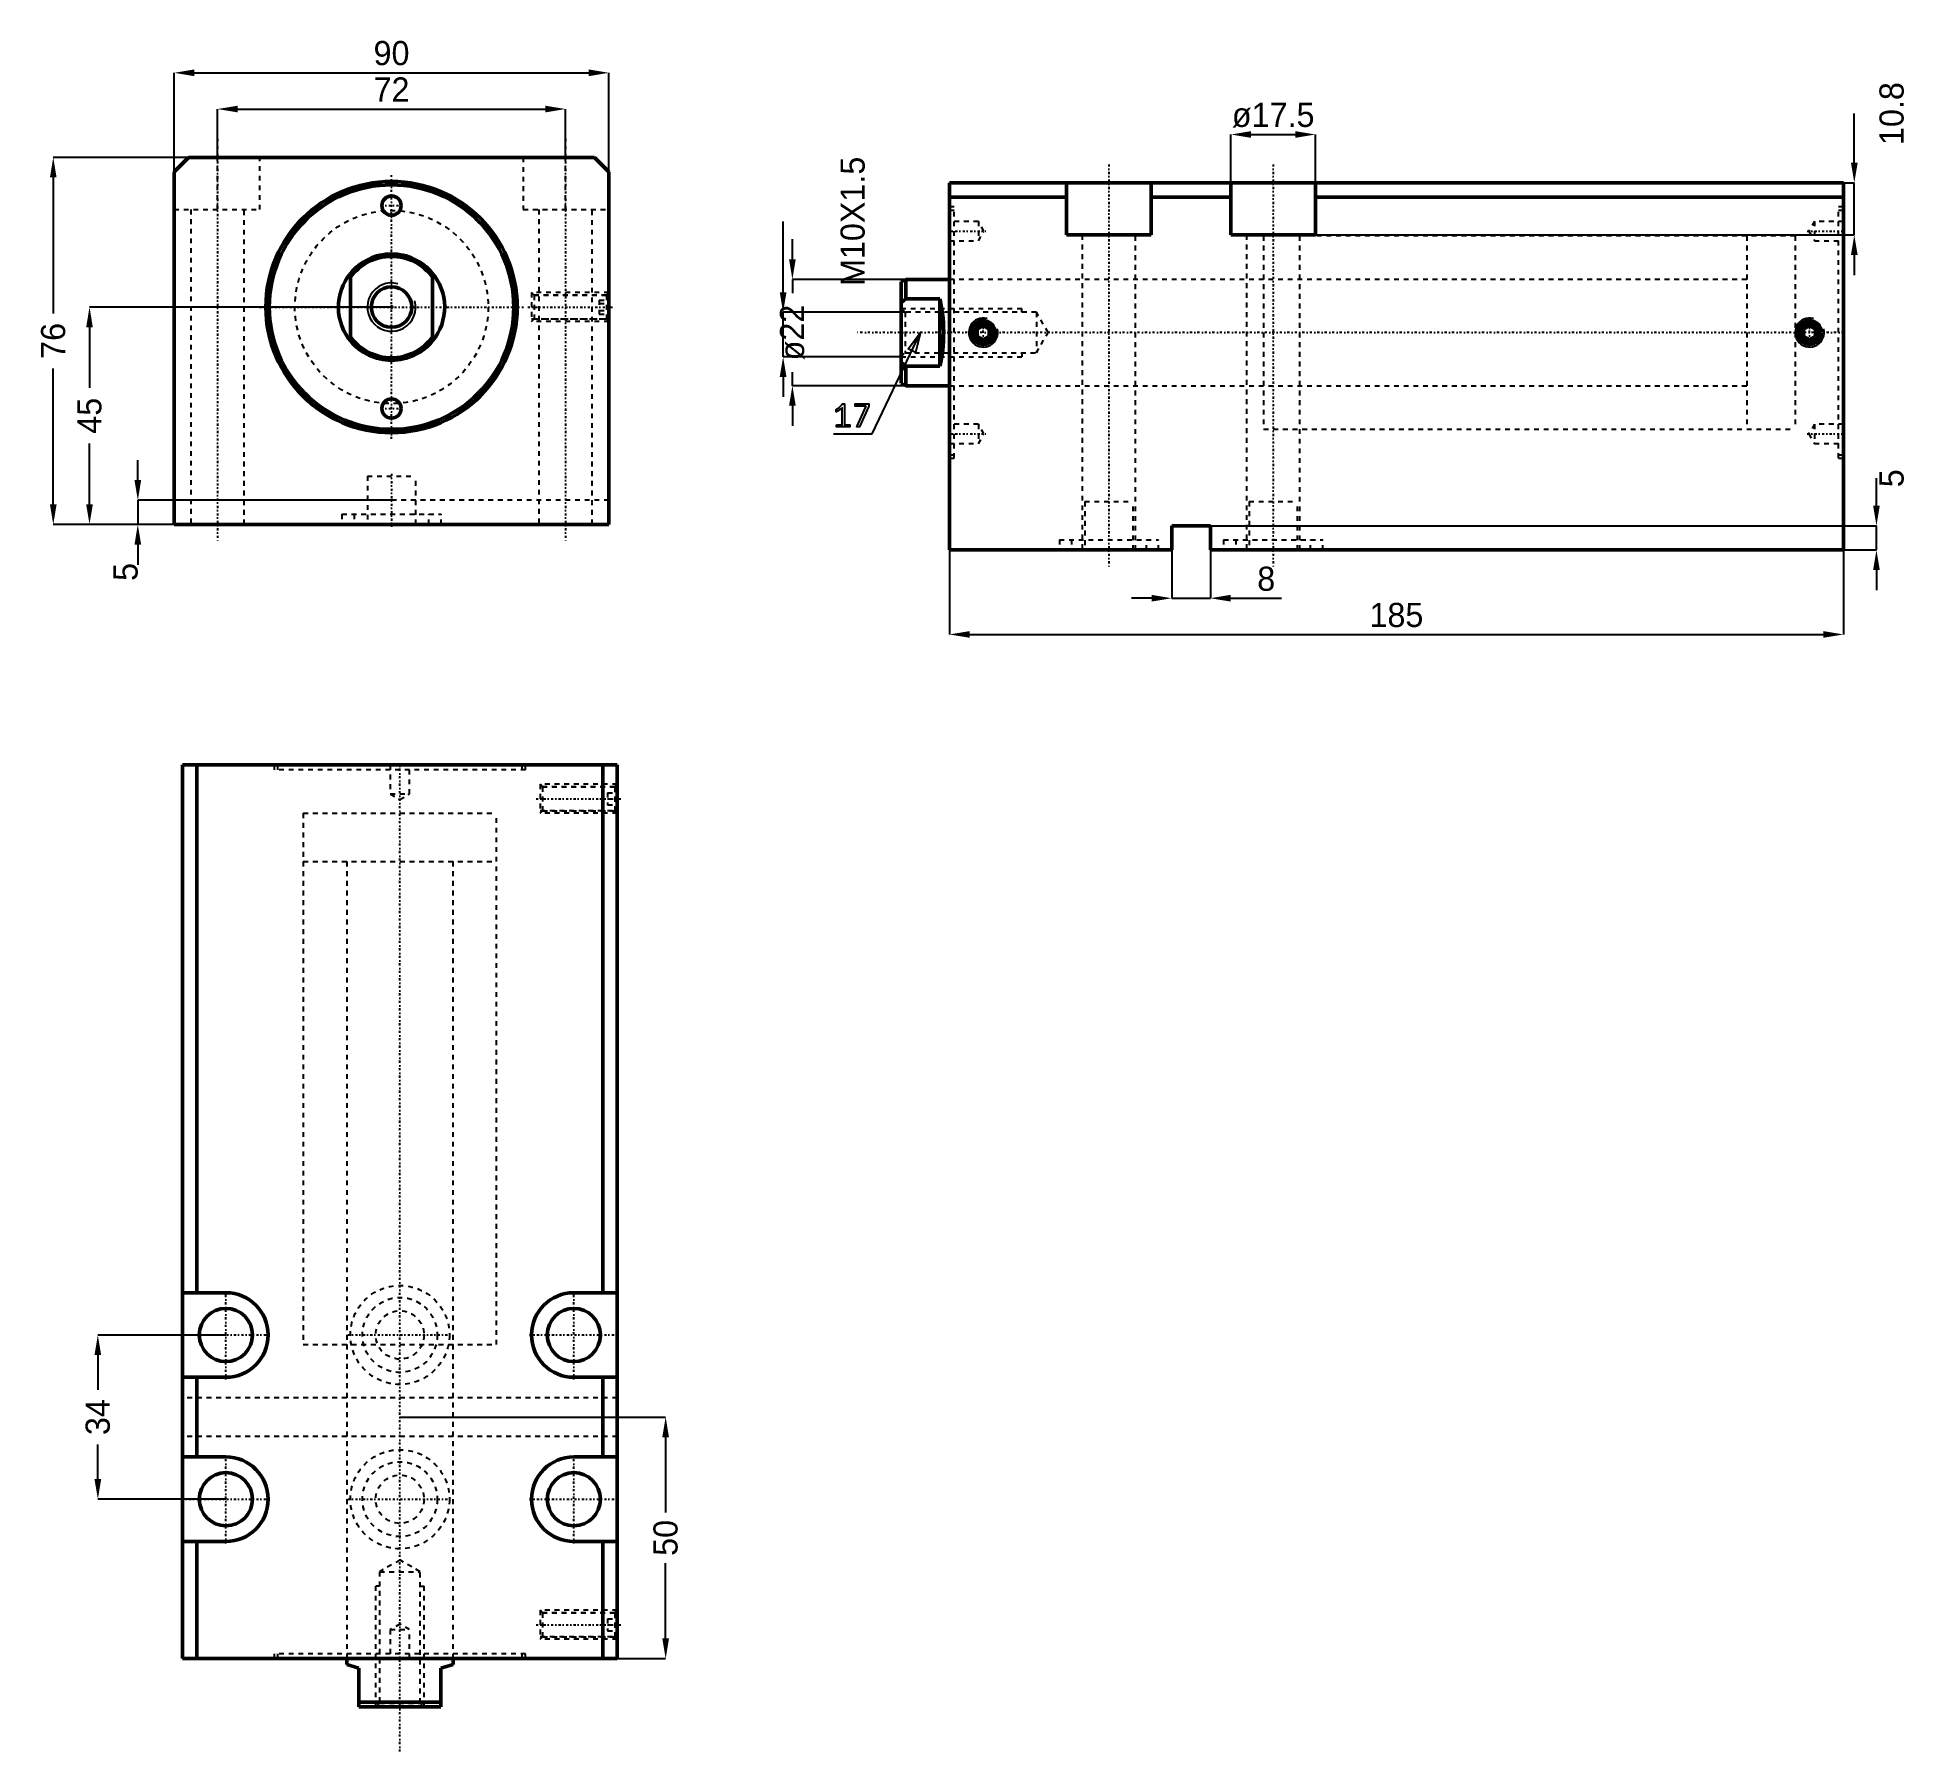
# Model space of a CAD drawing. Header units: millimetres. Extents: x -73 to 314, y -299 to 56.
import ezdxf

# ---------------------------------------------------------------- set-up
doc = ezdxf.new("R2010")
doc.units = ezdxf.units.MM
doc.linetypes.add('Center', pattern=[1.5, 0.45, -0.5, 0.05, -0.5])
doc.linetypes.add('Dashed', pattern=[2, 1, -1])
for name, color, linetype, lineweight in [('2d ConnectionPoints', 7, 'Continuous', 50), ('AM_0', 7, 'Continuous', 50), ('AM_5', 3, 'Continuous', 25), ('AM_7', 7, 'Center', 25), ('AM_9', 6, 'Dashed', 25)]:
    doc.layers.add(name, color=color, linetype=linetype, lineweight=lineweight)
doc.dimstyles.new('ISO-25', dxfattribs={"dimtxt": 2.5, "dimasz": 2.5, "dimexe": 1.25, "dimexo": 0.625, "dimtad": 1, "dimtxsty": 'Standard', "dimcen": 2.5, "dimadec": 0, "dimazin": 0, "dimtfac": 1, "dimtmove": 0, "dimatfit": 3, "dimfxl": 0, "dimarcsym": 0})

# ---------------------------------------------------------------- blocks, each defined once
blk = doc.blocks.new('1_JECX_MF_INLA_40_100_0_rod__0_in_JECX_MF_160_INLA_40_100_0__0')
at = {"layer": 'AM_0'}
for p, q in [((-8.5, -6.98), (-8.5, 6.98)), ((8.5, 6.98), (8.5, -6.98))]:
    blk.add_line(p, q, dxfattribs=at)
for points in [[(-8.5, 6.98), (-9.08, 6.21), (-9.58, 5.4), (-10.02, 4.54), (-10.38, 3.65), (-10.65, 2.74), (-10.85, 1.8), (-10.97, 0.84), (-11, -0.12), (-10.95, -1.07), (-10.81, -2.02), (-10.59, -2.96), (-10.3, -3.87), (-9.92, -4.75), (-9.47, -5.6), (-8.94, -6.4), (-8.5, -6.98)], [(8.5, -6.98), (9.08, -6.21), (9.58, -5.4), (10.02, -4.54), (10.38, -3.65), (10.65, -2.74), (10.85, -1.8), (10.97, -0.84), (11, 0.12), (10.95, 1.07), (10.81, 2.02), (10.59, 2.96), (10.3, 3.87), (9.92, 4.75), (9.47, 5.6), (8.94, 6.4), (8.5, 6.98)]]:
    blk.add_lwpolyline(points, dxfattribs=at)
blk.add_circle((0, 0), 4.19, dxfattribs=at)
for radius, start, end in [(11, 39.4006, 140.5994), (10.5, 35.9506, 144.0494), (10.5, 215.9506, 324.0494), (11, 219.4006, 320.5994)]:
    blk.add_arc((0, 0), radius, start, end, dxfattribs=at)
at = {"layer": 'AM_5'}
blk.add_arc((0, 0), 5, 75, 15, dxfattribs=at)
blk = doc.blocks.new('2_JECX_MF_EXLA_40_100_0_body__0_in_JECX_MF_160_INLA_40_100_0__0')
at = {"layer": 'AM_0'}
for p, q in [((-42, 31), (-45, 28)), ((42, 31), (-42, 31)), ((45, 28), (42, 31)), ((-45, 28), (-45, -45)), ((45, -45), (45, 28)), ((-45, -45), (45, -45))]:
    blk.add_line(p, q, dxfattribs=at)
for centre, radius in [((0, 0), 26), ((0, 0), 25.3), ((0, 21), 2), ((0, -21), 2)]:
    blk.add_circle(centre, radius, dxfattribs=at)
at = {"layer": 'AM_5', "linetype": 'Dashed'}
for p, q in [((45, 3), (29, 3)), ((45, -3), (29, -3))]:
    blk.add_line(p, q, dxfattribs=at)
at = {"layer": 'AM_7'}
for p, q in [((-36, 34.8), (-36, -48.8)), ((36, 34.8), (36, -48.8)), ((0, -27.3), (0, 27.3)), ((-2.1, 21), (2.1, 21)), ((-27.3, 0), (27.3, 0)), ((28.2, 0), (45.8, 0)), ((-2.1, -21), (2.1, -21)), ((0, -34.5), (0, -45.5))]:
    blk.add_line(p, q, dxfattribs=at)
at = {"layer": 'AM_9'}
for p, q in [((-36, 20.2), (-36, 31)), ((-27.25, 20.2), (-27.25, 31)), ((27.25, 31), (27.25, 20.2)), ((36, 20.2), (36, 31)), ((-45, 20.2), (-27.25, 20.2)), ((-41.5, 20.2), (-41.5, -45)), ((-30.5, -45), (-30.5, 20.2)), ((27.25, 20.2), (45, 20.2)), ((30.5, 20.2), (30.5, -45)), ((41.5, -45), (41.5, 20.2)), ((29.54, 2.46), (29, 3)), ((29, 3), (29, -3)), ((44.5, 2.4), (29, 2.4)), ((44.46, 2.46), (29.54, 2.46)), ((29.54, 2.46), (29.54, -2.46)), ((43, 1.44), (45, 1.44)), ((43, 1.44), (43, -1.44)), ((43, 0.72), (45, 0.72)), ((45, 3), (44.46, 2.46)), ((44.46, 2.46), (44.46, -2.46)), ((45, 1.9), (44.5, 2.4)), ((44.5, 2.4), (44.5, -2.4)), ((29, -2.4), (44.5, -2.4)), ((29, -3), (29.54, -2.46)), ((29.54, -2.46), (44.46, -2.46)), ((43, -0.72), (45, -0.72)), ((43, -1.44), (45, -1.44)), ((44.46, -2.46), (45, -3)), ((44.5, -2.4), (45, -1.9)), ((-5, -35), (5, -35)), ((-5, -35), (-5, -45)), ((5, -45), (5, -35)), ((45, -40), (-45, -40)), ((-10.25, -42.9), (10.25, -42.9)), ((-10.25, -42.9), (-10.25, -45)), ((-7.75, -42.9), (-7.75, -45)), ((7.75, -45), (7.75, -42.9)), ((10.25, -45), (10.25, -42.9))]:
    blk.add_line(p, q, dxfattribs=at)
blk.add_circle((0, 0), 20, dxfattribs=at)
blk = doc.blocks.new('*D3')
at = {"layer": 'AM_5', "color": 0, "lineweight": -2}
for p, q in [((-45, 28), (-45, 48.5)), ((-40.83, 48.5), (40.83, 48.5)), ((45, 28), (45, 48.5))]:
    blk.add_line(p, q, dxfattribs=at)
at = {"layer": 'AM_5', "color": 0}
for points in [[(-40.83, 49.19), (-40.83, 47.81), (-45, 48.5)], [(40.83, 47.81), (40.83, 49.19), (45, 48.5)]]:
    blk.add_solid(points, dxfattribs=at)
at = {"layer": 'Defpoints', "color": 0}
for p in [(45, 48.5), (-45, 28), (45, 28)]:
    blk.add_point(p, dxfattribs=at)
at = {"layer": 'AM_5', "color": 0, "insert": (0, 52.55), "char_height": 5, "attachment_point": 5}
blk.add_mtext('90', dxfattribs=at)
blk = doc.blocks.new('*D4')
at = {"layer": 'AM_5', "color": 0, "lineweight": -2}
for p, q in [((-36, 31), (-36, 41)), ((-31.83, 41), (31.83, 41)), ((36, 31), (36, 41))]:
    blk.add_line(p, q, dxfattribs=at)
at = {"layer": 'AM_5', "color": 0}
for points in [[(-31.83, 41.69), (-31.83, 40.31), (-36, 41)], [(31.83, 40.31), (31.83, 41.69), (36, 41)]]:
    blk.add_solid(points, dxfattribs=at)
at = {"layer": 'Defpoints', "color": 0}
for p in [(36, 41), (-36, 31), (36, 31)]:
    blk.add_point(p, dxfattribs=at)
at = {"layer": 'AM_5', "color": 0, "insert": (0, 45.05), "char_height": 5, "attachment_point": 5}
blk.add_mtext('72', dxfattribs=at)
blk = doc.blocks.new('*D5')
at = {"layer": 'AM_5', "color": 0, "lineweight": -2}
for p, q in [((-42, 31), (-70, 31)), ((-70, 26.83), (-70, -1.31)), ((-70, -40.83), (-70, -12.69)), ((-45, -45), (-70, -45))]:
    blk.add_line(p, q, dxfattribs=at)
at = {"layer": 'AM_5', "color": 0}
for points in [[(-69.31, 26.83), (-70.69, 26.83), (-70, 31)], [(-70.69, -40.83), (-69.31, -40.83), (-70, -45)]]:
    blk.add_solid(points, dxfattribs=at)
at = {"layer": 'Defpoints', "color": 0}
for p in [(-42, 31), (-70, -45), (-45, -45)]:
    blk.add_point(p, dxfattribs=at)
at = {"layer": 'AM_5', "color": 0, "insert": (-70, -7), "char_height": 5, "attachment_point": 5, "rotation": 90}
blk.add_mtext('76', dxfattribs=at)
blk = doc.blocks.new('*D6')
at = {"layer": 'AM_5', "color": 0, "lineweight": -2}
for p, q in [((0, 0), (-62.5, 0)), ((-62.5, -4.17), (-62.5, -16.75)), ((-62.5, -40.83), (-62.5, -28.25)), ((-45, -45), (-62.5, -45))]:
    blk.add_line(p, q, dxfattribs=at)
at = {"layer": 'AM_5', "color": 0}
for points in [[(-61.81, -4.17), (-63.19, -4.17), (-62.5, 0)], [(-63.19, -40.83), (-61.81, -40.83), (-62.5, -45)]]:
    blk.add_solid(points, dxfattribs=at)
at = {"layer": 'Defpoints', "color": 0}
for p in [(0, 0), (-62.5, -45), (-45, -45)]:
    blk.add_point(p, dxfattribs=at)
at = {"layer": 'AM_5', "color": 0, "insert": (-62.5, -22.5), "char_height": 5, "attachment_point": 5, "rotation": 90}
blk.add_mtext('45', dxfattribs=at)
blk = doc.blocks.new('*D7')
at = {"layer": 'AM_5', "color": 0, "lineweight": -2}
for p, q in [((-52.5, -35.83), (-52.5, -31.67)), ((0, -40), (-52.5, -40)), ((-52.5, -40), (-52.5, -45)), ((-45, -45), (-52.5, -45)), ((-52.5, -49.17), (-52.5, -53.33))]:
    blk.add_line(p, q, dxfattribs=at)
at = {"layer": 'AM_5', "color": 0}
for points in [[(-53.19, -35.83), (-51.81, -35.83), (-52.5, -40)], [(-51.81, -49.17), (-53.19, -49.17), (-52.5, -45)]]:
    blk.add_solid(points, dxfattribs=at)
at = {"layer": 'Defpoints', "color": 0}
for p in [(0, -40), (-52.5, -45), (-45, -45)]:
    blk.add_point(p, dxfattribs=at)
at = {"layer": 'AM_5', "color": 0, "insert": (-55, -54.83), "char_height": 5, "attachment_point": 5, "rotation": 90}
blk.add_mtext('5', dxfattribs=at)
blk = doc.blocks.new('1_JECX_MF_INLA_40_100_0_rod__0_in_JECX_MF_160_INLA_40_100_0__4')
at = {"layer": 'AM_0'}
for p, q in [((-11, 0), (-11, -1.19)), ((11, -1.19), (11, 0)), ((-8.5, -2), (-11, -1.19)), ((-8.5, -10), (-8.5, -2)), ((11, -1.19), (8.5, -2)), ((8.5, -2), (8.5, -10)), ((-8.5, -9), (8.5, -9)), ((-8.5, -10), (8.5, -10))]:
    blk.add_line(p, q, dxfattribs=at)
at = {"layer": 'AM_5', "linetype": 'Dashed'}
for p, q in [((-5, -10), (-5, 15)), ((-4.19, 15), (-5, 15)), ((4.19, 15), (5, 15)), ((5, -10), (5, 15))]:
    blk.add_line(p, q, dxfattribs=at)
at = {"layer": 'AM_9'}
for p, q in [((-20, 175), (20, 175)), ((-20, 175), (-20, 165)), ((20, 165), (20, 175)), ((-20, 165), (20, 165)), ((-11, 165), (-11, 0)), ((11, 0), (11, 165)), ((0, 20.42), (-4.19, 18)), ((4.19, 18), (0, 20.42)), ((-4.19, 18), (4.19, 18)), ((-4.19, 18), (-4.19, -9.19)), ((4.19, -9.19), (4.19, 18)), ((-4.19, -9.19), (-5, -10)), ((-4.19, -9.19), (4.19, -9.19)), ((5, -10), (4.19, -9.19))]:
    blk.add_line(p, q, dxfattribs=at)
blk = doc.blocks.new('2_JECX_MF_EXLA_40_100_0_body__0_in_JECX_MF_160_INLA_40_100_0__4')
at = {"layer": 'AM_0'}
for p, q in [((45, 185), (-45, 185)), ((-45, 185), (-45, 0)), ((-42, 185), (-42, 75.75)), ((42, 185), (42, 75.75)), ((45, 185), (45, 0)), ((-36, 75.75), (-45, 75.75)), ((45, 75.75), (36, 75.75)), ((-45, 58.25), (-36, 58.25)), ((-42, 58.25), (-42, 41.75)), ((36, 58.25), (45, 58.25)), ((42, 58.25), (42, 41.75)), ((-36, 41.75), (-45, 41.75)), ((45, 41.75), (36, 41.75)), ((-45, 24.25), (-36, 24.25)), ((-42, 24.25), (-42, 0)), ((36, 24.25), (45, 24.25)), ((42, 24.25), (42, 0)), ((45, 0), (-45, 0))]:
    blk.add_line(p, q, dxfattribs=at)
for centre in [(-36, 67), (36, 67), (-36, 33), (36, 33)]:
    blk.add_circle(centre, 5.5, dxfattribs=at)
for centre, start, end in [((-36, 67), 270, 90), ((36, 67), 90, 270), ((-36, 33), 270, 90), ((36, 33), 90, 270)]:
    blk.add_arc(centre, 8.75, start, end, dxfattribs=at)
at = {"layer": 'AM_5', "linetype": 'Dashed'}
for p, q in [((45, 181), (29, 181)), ((45, 175), (29, 175)), ((45, 10), (29, 10)), ((45, 4), (29, 4))]:
    blk.add_line(p, q, dxfattribs=at)
at = {"layer": 'AM_7'}
for p, q in [((0, -19.25), (0, 185.3577)), ((28.2, 178), (45.8, 178)), ((-36, 57.8125), (-36, 76.1875)), ((36, 57.8125), (36, 76.1875)), ((-45.1875, 67), (-26.8125, 67)), ((-10.7625, 67), (10.7625, 67)), ((26.8125, 67), (45.1875, 67)), ((-36, 23.8125), (-36, 42.1875)), ((36, 23.8125), (36, 42.1875)), ((-45.1875, 33), (-26.8125, 33)), ((-10.7625, 33), (10.7625, 33)), ((26.8125, 33), (45.1875, 33)), ((28.2, 7), (45.8, 7))]:
    blk.add_line(p, q, dxfattribs=at)
at = {"layer": 'AM_9'}
for p, q in [((-26, 185), (-26, 184)), ((26, 184), (-26, 184)), ((-25.3, 185), (-25.3, 184)), ((-2, 185), (-2, 179)), ((2, 179), (2, 185)), ((25.3, 184), (25.3, 185)), ((26, 184), (26, 185)), ((-2, 179), (0, 177.8453)), ((-2, 179), (2, 179)), ((0, 177.8453), (2, 179)), ((29, 181), (29, 175)), ((29.5415, 180.4585), (29, 181)), ((44.5, 180.4), (29, 180.4)), ((44.4585, 180.4585), (29.5415, 180.4585)), ((29.5415, 180.4585), (29.5415, 175.5415)), ((43, 179.25), (45, 179.25)), ((43, 179.25), (43, 176.75)), ((45, 181), (44.4585, 180.4585)), ((44.4585, 180.4585), (44.4585, 175.5415)), ((44.5, 180.4), (44.5, 175.6)), ((45, 179.9), (44.5, 180.4)), ((-20, 175), (20, 175)), ((-20, 175), (-20, 65)), ((20, 65), (20, 175)), ((29, 175.6), (44.5, 175.6)), ((29, 175), (29.5415, 175.5415)), ((29.5415, 175.5415), (44.4585, 175.5415)), ((43, 178), (45, 178)), ((43, 176.75), (45, 176.75)), ((44.4585, 175.5415), (45, 175)), ((44.5, 175.6), (45, 176.1)), ((-20, 65), (20, 65)), ((-11, 65), (-11, 0)), ((11, 0), (11, 65)), ((45, 54), (-45, 54)), ((45, 46), (-45, 46)), ((29, 10), (29, 4)), ((29.5415, 9.4585), (29, 10)), ((44.5, 9.4), (29, 9.4)), ((44.4585, 9.4585), (29.5415, 9.4585)), ((29.5415, 9.4585), (29.5415, 4.5415)), ((43, 8.25), (45, 8.25)), ((43, 8.25), (43, 5.75)), ((45, 10), (44.4585, 9.4585)), ((44.4585, 9.4585), (44.4585, 4.5415)), ((45, 8.9), (44.5, 9.4)), ((44.5, 9.4), (44.5, 4.6)), ((0, 7.1547), (-2, 6)), ((-2, 6), (2, 6)), ((-2, 6), (-2, 0)), ((2, 6), (0, 7.1547)), ((2, 0), (2, 6)), ((29, 4.6), (44.5, 4.6)), ((29, 4), (29.5415, 4.5415)), ((29.5415, 4.5415), (44.4585, 4.5415)), ((43, 7), (45, 7)), ((43, 5.75), (45, 5.75)), ((44.4585, 4.5415), (45, 4)), ((44.5, 4.6), (45, 5.1)), ((26, 1), (-26, 1)), ((-26, 1), (-26, 0)), ((-25.3, 1), (-25.3, 0)), ((25.3, 0), (25.3, 1)), ((26, 0), (26, 1))]:
    blk.add_line(p, q, dxfattribs=at)
for centre, radius in [((0, 67), 10.25), ((0, 67), 7.75), ((0, 67), 5), ((0, 33), 10.25), ((0, 33), 7.75), ((0, 33), 5)]:
    blk.add_circle(centre, radius, dxfattribs=at)
blk = doc.blocks.new('*D13')
at = {"layer": 'AM_5', "color": 0, "lineweight": -2}
for p, q in [((1.73, -229.8), (56.73, -229.8)), ((56.73, -233.96), (56.73, -249.55)), ((56.73, -275.63), (56.73, -260.05)), ((46.73, -279.8), (56.73, -279.8))]:
    blk.add_line(p, q, dxfattribs=at)
at = {"layer": 'AM_5', "color": 0}
for points in [[(56.03, -233.96), (57.42, -233.96), (56.73, -229.8)], [(56.03, -275.63), (57.42, -275.63), (56.73, -279.8)]]:
    blk.add_solid(points, dxfattribs=at)
at = {"layer": 'Defpoints', "color": 0}
for p in [(1.73, -229.8), (56.73, -229.8), (46.73, -279.8)]:
    blk.add_point(p, dxfattribs=at)
at = {"layer": 'AM_5', "color": 0, "insert": (56.73, -254.8), "char_height": 5, "attachment_point": 5, "rotation": 90}
blk.add_mtext('50', dxfattribs=at)
blk = doc.blocks.new('*D14')
at = {"layer": 'AM_5', "color": 0, "lineweight": -2}
for p, q in [((-34.27, -212.8), (-60.77, -212.8)), ((-60.77, -216.96), (-60.77, -224.13)), ((-60.77, -242.63), (-60.77, -235.46)), ((-34.27, -246.8), (-60.77, -246.8))]:
    blk.add_line(p, q, dxfattribs=at)
at = {"layer": 'AM_5', "color": 0}
for points in [[(-61.47, -216.96), (-60.08, -216.96), (-60.77, -212.8)], [(-61.47, -242.63), (-60.08, -242.63), (-60.77, -246.8)]]:
    blk.add_solid(points, dxfattribs=at)
at = {"layer": 'Defpoints', "color": 0}
for p in [(-60.77, -212.8), (-34.27, -212.8), (-34.27, -246.8)]:
    blk.add_point(p, dxfattribs=at)
at = {"layer": 'AM_5', "color": 0, "insert": (-60.77, -229.8), "char_height": 5, "attachment_point": 5, "rotation": 90}
blk.add_mtext('34', dxfattribs=at)
blk = doc.blocks.new('1_JECX_MF_INLA_40_100_0_rod__0_in_JECX_MF_160_INLA_40_100_0__2')
at = {"layer": 'AM_0'}
for p, q in [((-9, 11), (-10, 10.5)), ((-10, 10.5), (-10, -10.5)), ((0, 11), (-9, 11)), ((-9, 11), (-9, 6.98)), ((-9, 6.98), (-10, 6.16)), ((-2, 6.98), (-9, 6.98)), ((-2, 6.98), (-2, -6.98)), ((-10, -6.16), (-9, -6.98)), ((-9, -6.98), (-2, -6.98)), ((-9, -6.98), (-9, -11)), ((-10, -10.5), (-9, -11)), ((-9, -11), (0, -11))]:
    blk.add_line(p, q, dxfattribs=at)
blk.add_lwpolyline([(-2, -6.98), (-1.81, -6.21), (-1.65, -5.4), (-1.51, -4.54), (-1.39, -3.65), (-1.3, -2.74), (-1.24, -1.8), (-1.2, -0.84), (-1.19, 0.12), (-1.2, 1.07), (-1.25, 2.02), (-1.32, 2.96), (-1.42, 3.87), (-1.54, 4.75), (-1.69, 5.6), (-1.86, 6.4), (-2, 6.98)], dxfattribs=at)
at = {"layer": 'AM_5', "linetype": 'Dashed'}
for p, q in [((-10, 5), (15, 5)), ((15, 4.19), (15, 5)), ((-10, -5), (15, -5)), ((15, -4.19), (15, -5))]:
    blk.add_line(p, q, dxfattribs=at)
at = {"layer": 'AM_9'}
for p, q in [((175, 20), (165, 20)), ((165, 20), (165, -20)), ((175, 20), (175, -20)), ((165, 11), (0, 11)), ((-9.19, 4.19), (-10, 5)), ((18, 4.19), (-9.19, 4.19)), ((-9.19, 4.19), (-9.19, -4.19)), ((20.42, 0), (18, 4.19)), ((18, 4.19), (18, -4.19)), ((18, -4.19), (20.42, 0)), ((-10, -5), (-9.19, -4.19)), ((-9.19, -4.19), (18, -4.19)), ((0, -11), (165, -11)), ((165, -20), (175, -20))]:
    blk.add_line(p, q, dxfattribs=at)
blk = doc.blocks.new('2_JECX_MF_EXLA_40_100_0_body__0_in_JECX_MF_160_INLA_40_100_0__2')
at = {"layer": 'AM_0'}
for p, q in [((0, -45), (0, 31)), ((185, 31), (0, 31)), ((24.25, 20.2), (24.25, 31)), ((41.75, 20.2), (41.75, 31)), ((58.25, 20.2), (58.25, 31)), ((75.75, 20.2), (75.75, 31)), ((185, -45), (185, 31)), ((24.25, 28), (0, 28)), ((58.25, 28), (41.75, 28)), ((185, 28), (75.75, 28)), ((24.25, 20.2), (41.75, 20.2)), ((58.25, 20.2), (75.75, 20.2)), ((7, 1.44), (5.75, 0.72)), ((5.75, 0.72), (5.75, -0.72)), ((8.25, 0.72), (7, 1.44)), ((8.25, -0.72), (8.25, 0.72)), ((178, 1.44), (176.75, 0.72)), ((176.75, 0.72), (176.75, -0.72)), ((179.25, 0.72), (178, 1.44)), ((179.25, -0.72), (179.25, 0.72)), ((5.75, -0.72), (7, -1.44)), ((7, -1.44), (8.25, -0.72)), ((176.75, -0.72), (178, -1.44)), ((178, -1.44), (179.25, -0.72)), ((54, -40), (46, -40)), ((46, -40), (46, -45)), ((54, -45), (54, -40)), ((46, -45), (0, -45)), ((185, -45), (54, -45))]:
    blk.add_line(p, q, dxfattribs=at)
for centre, radius in [((7, 0), 2.46), ((7, 0), 2.4), ((7, 0), 1.9), ((178, 0), 2.46), ((178, 0), 2.4), ((178, 0), 1.9)]:
    blk.add_circle(centre, radius, dxfattribs=at)
at = {"layer": 'AM_5'}
for centre in [(7, 0), (178, 0)]:
    blk.add_arc(centre, 3, 75, 15, dxfattribs=at)
at = {"layer": 'AM_7'}
for p, q in [((33, 34.8), (33, -48.8)), ((67, 34.8), (67, -48.8)), ((-0.36, 21), (7.51, 21)), ((177.49, 21), (185.36, 21)), ((185.05, 0), (-19.25, 0)), ((7, -3.15), (7, 3.15)), ((178, -3.15), (178, 3.15)), ((-0.36, -21), (7.51, -21)), ((177.49, -21), (185.36, -21))]:
    blk.add_line(p, q, dxfattribs=at)
at = {"layer": 'AM_9'}
for p, q in [((1, 26), (0, 26)), ((1, 25.3), (0, 25.3)), ((1, -26), (1, 26)), ((184, -26), (184, 26)), ((185, 26), (184, 26)), ((185, 25.3), (184, 25.3)), ((6, 23), (0, 23)), ((7.15, 21), (6, 23)), ((6, 23), (6, 19)), ((6, 19), (7.15, 21)), ((27.5, 20.2), (27.5, -45)), ((38.5, -45), (38.5, 20.2)), ((61.5, 20.2), (61.5, -45)), ((175, 20), (65, 20)), ((65, 20), (65, -20)), ((72.5, -45), (72.5, 20.2)), ((175, 20), (175, -20)), ((179, 23), (177.85, 21)), ((177.85, 21), (179, 19)), ((185, 23), (179, 23)), ((179, 23), (179, 19)), ((0, 19), (6, 19)), ((179, 19), (185, 19)), ((65, 11), (0, 11)), ((0, -11), (65, -11)), ((6, -19), (0, -19)), ((7.15, -21), (6, -19)), ((6, -19), (6, -23)), ((179, -19), (177.85, -21)), ((185, -19), (179, -19)), ((179, -19), (179, -23)), ((0, -23), (6, -23)), ((6, -23), (7.15, -21)), ((65, -20), (175, -20)), ((177.85, -21), (179, -23)), ((179, -23), (185, -23)), ((0, -25.3), (1, -25.3)), ((0, -26), (1, -26)), ((184, -25.3), (185, -25.3)), ((184, -26), (185, -26)), ((28, -35), (38, -35)), ((28, -35), (28, -45)), ((38, -45), (38, -35)), ((62, -35), (72, -35)), ((62, -35), (62, -45)), ((72, -45), (72, -35)), ((22.75, -42.9), (43.25, -42.9)), ((22.75, -42.9), (22.75, -45)), ((25.25, -42.9), (25.25, -45)), ((40.75, -45), (40.75, -42.9)), ((43.25, -45), (43.25, -42.9)), ((56.75, -42.9), (77.25, -42.9)), ((56.75, -42.9), (56.75, -45)), ((59.25, -42.9), (59.25, -45)), ((74.75, -45), (74.75, -42.9)), ((77.25, -45), (77.25, -42.9))]:
    blk.add_line(p, q, dxfattribs=at)
blk = doc.blocks.new('*D25')
at = {"layer": 'AM_5', "color": 0, "lineweight": -2}
for p, q in [((173.7, 25.73), (173.7, 35.73)), ((177.87, 35.73), (187.04, 35.73)), ((191.2, 25.73), (191.2, 35.73))]:
    blk.add_line(p, q, dxfattribs=at)
at = {"layer": 'AM_5', "color": 0}
for points in [[(177.87, 36.42), (177.87, 35.04), (173.7, 35.73)], [(187.04, 36.42), (187.04, 35.04), (191.2, 35.73)]]:
    blk.add_solid(points, dxfattribs=at)
at = {"layer": 'Defpoints', "color": 0}
for p in [(191.2, 35.73), (173.7, 25.73), (191.2, 25.73)]:
    blk.add_point(p, dxfattribs=at)
at = {"layer": 'AM_5', "color": 0, "insert": (182.45, 39.73), "char_height": 5, "attachment_point": 5}
blk.add_mtext('ø17.5', dxfattribs=at)
blk = doc.blocks.new('*D26')
at = {"layer": 'AM_5', "color": 0, "lineweight": -2}
for p, q in [((302.7, 29.9), (302.7, 40.06)), ((191.2, 25.73), (302.7, 25.73)), ((302.7, 14.93), (302.7, 25.73)), ((191.2, 14.93), (302.7, 14.93)), ((302.7, 10.76), (302.7, 6.6))]:
    blk.add_line(p, q, dxfattribs=at)
at = {"layer": 'AM_5', "color": 0}
for points in [[(302.01, 29.9), (303.4, 29.9), (302.7, 25.73)], [(302.01, 10.76), (303.4, 10.76), (302.7, 14.93)]]:
    blk.add_solid(points, dxfattribs=at)
at = {"layer": 'Defpoints', "color": 0}
for p in [(191.2, 25.73), (302.7, 25.73), (191.2, 14.93)]:
    blk.add_point(p, dxfattribs=at)
at = {"layer": 'AM_5', "color": 0, "insert": (310.45, 40.06), "char_height": 5, "attachment_point": 5, "rotation": 90}
blk.add_mtext('10.8', dxfattribs=at)
blk = doc.blocks.new('*D27')
at = {"layer": 'AM_5', "color": 0, "lineweight": -2}
for p, q in [((115.45, -50.27), (115.45, -67.77)), ((300.45, -50.27), (300.45, -67.77)), ((119.62, -67.77), (296.29, -67.77))]:
    blk.add_line(p, q, dxfattribs=at)
at = {"layer": 'AM_5', "color": 0}
for points in [[(119.62, -67.08), (119.62, -68.46), (115.45, -67.77)], [(296.29, -67.08), (296.29, -68.46), (300.45, -67.77)]]:
    blk.add_solid(points, dxfattribs=at)
at = {"layer": 'Defpoints', "color": 0}
for p in [(115.45, -50.27), (300.45, -50.27), (300.45, -67.77)]:
    blk.add_point(p, dxfattribs=at)
at = {"layer": 'AM_5', "color": 0, "insert": (207.95, -63.77), "char_height": 5, "attachment_point": 5}
blk.add_mtext('185', dxfattribs=at)
blk = doc.blocks.new('*D28')
at = {"layer": 'AM_5', "color": 0, "lineweight": -2}
for p, q in [((82.95, 9.9), (82.95, 14.06)), ((106.45, 5.73), (82.95, 5.73)), ((82.95, 5.73), (82.95, 2.9)), ((82.95, -16.27), (82.95, -13.44)), ((106.45, -16.27), (82.95, -16.27)), ((82.95, -20.44), (82.95, -24.6))]:
    blk.add_line(p, q, dxfattribs=at)
at = {"layer": 'AM_5', "color": 0}
for points in [[(82.26, 9.9), (83.65, 9.9), (82.95, 5.73)], [(82.26, -20.44), (83.65, -20.44), (82.95, -16.27)]]:
    blk.add_solid(points, dxfattribs=at)
at = {"layer": 'Defpoints', "color": 0}
for p in [(82.95, 5.73), (106.45, 5.73), (106.45, -16.27)]:
    blk.add_point(p, dxfattribs=at)
at = {"layer": 'AM_5', "color": 0, "insert": (82.95, -5.27), "char_height": 5, "attachment_point": 5, "rotation": 90}
blk.add_mtext('ø22', dxfattribs=at)
blk = doc.blocks.new('*D29')
at = {"layer": 'AM_5', "color": 0, "lineweight": -2}
for p, q in [((161.45, -45.27), (161.45, -60.27)), ((169.45, -50.27), (169.45, -60.27)), ((157.29, -60.27), (153.12, -60.27)), ((161.45, -60.27), (169.45, -60.27)), ((173.62, -60.27), (184.17, -60.27))]:
    blk.add_line(p, q, dxfattribs=at)
at = {"layer": 'AM_5', "color": 0}
for points in [[(157.29, -59.58), (157.29, -60.96), (161.45, -60.27)], [(173.62, -59.58), (173.62, -60.96), (169.45, -60.27)]]:
    blk.add_solid(points, dxfattribs=at)
at = {"layer": 'Defpoints', "color": 0}
for p in [(161.45, -45.27), (169.45, -50.27), (169.45, -60.27)]:
    blk.add_point(p, dxfattribs=at)
at = {"layer": 'AM_5', "color": 0, "insert": (181.01, -56.27), "char_height": 5, "attachment_point": 5}
blk.add_mtext('8', dxfattribs=at)
blk = doc.blocks.new('*D30')
at = {"layer": 'AM_5', "color": 0, "lineweight": -2}
for p, q in [((307.29, -41.1), (307.29, -35.44)), ((161.45, -45.27), (307.29, -45.27)), ((307.29, -50.27), (307.29, -45.27)), ((169.45, -50.27), (307.29, -50.27)), ((307.29, -54.44), (307.29, -58.6))]:
    blk.add_line(p, q, dxfattribs=at)
at = {"layer": 'AM_5', "color": 0}
for points in [[(306.59, -41.1), (307.98, -41.1), (307.29, -45.27)], [(306.59, -54.44), (307.98, -54.44), (307.29, -50.27)]]:
    blk.add_solid(points, dxfattribs=at)
at = {"layer": 'Defpoints', "color": 0}
for p in [(161.45, -45.27), (169.45, -50.27), (307.29, -50.27)]:
    blk.add_point(p, dxfattribs=at)
at = {"layer": 'AM_5', "color": 0, "insert": (310.45, -35.44), "char_height": 5, "attachment_point": 5, "rotation": 90}
blk.add_mtext('5', dxfattribs=at)
blk = doc.blocks.new('*D31')
at = {"layer": 'AM_5', "color": 0, "lineweight": -2}
for p, q in [((81.04, 3.08), (81.04, 17.75)), ((106.26, -1.08), (81.04, -1.08)), ((81.04, -10.27), (81.04, -1.08)), ((105.45, -10.27), (81.04, -10.27)), ((81.04, -14.44), (81.04, -18.6))]:
    blk.add_line(p, q, dxfattribs=at)
at = {"layer": 'AM_5', "color": 0}
for points in [[(80.34, 3.08), (81.73, 3.08), (81.04, -1.08)], [(80.34, -14.44), (81.73, -14.44), (81.04, -10.27)]]:
    blk.add_solid(points, dxfattribs=at)
at = {"layer": 'Defpoints', "color": 0}
for p in [(106.26, -1.08), (81.04, -10.27), (105.45, -10.27)]:
    blk.add_point(p, dxfattribs=at)
at = {"layer": 'AM_5', "color": 0, "insert": (95.45, 17.75), "char_height": 5, "attachment_point": 5, "rotation": 90}
blk.add_mtext('M10X1.5', dxfattribs=at)

msp = doc.modelspace()

# ---------------------------------------------------------------- linework, layer by layer
at = {"layer": '2d ConnectionPoints'}
for p in [(0, 0), (115.452, -5.27), (1.727, -279.797)]:
    msp.add_point(p, dxfattribs=at)
at = {"layer": 'AM_5'}
for p, q in [((99.452, -26.27), (109.452, -5.27)), ((91.452, -26.27), (99.452, -26.27))]:
    msp.add_line(p, q, dxfattribs=at)
for points in [[(109.452, -5.27), (108.413, -9.39), (106.908, -8.673), (109.452, -5.27)], [(92.06, -24.354), (93.256, -24.354), (93.256, -20.837), (93.256, -20.837), (93.192, -20.902), (93.083, -21.003), (93.083, -21.003), (92.96, -21.109), (92.869, -21.182), (92.869, -21.182), (92.775, -21.254), (92.634, -21.357), (92.634, -21.357), (92.491, -21.453), (92.395, -21.513), (92.395, -21.513), (92.301, -21.568), (92.171, -21.634), (92.171, -21.634), (92.054, -21.681), (91.982, -21.702), (91.982, -21.208), (91.982, -21.208), (92.071, -21.166), (92.211, -21.086), (92.211, -21.086), (92.358, -20.985), (92.461, -20.907), (92.461, -20.907), (92.565, -20.824), (92.715, -20.694), (92.715, -20.694), (92.86, -20.559), (92.954, -20.467), (92.954, -20.467), (93.042, -20.376), (93.161, -20.247), (93.161, -20.247), (93.263, -20.13), (93.321, -20.057), (93.737, -20.057), (93.737, -24.354), (94.822, -24.354), (94.822, -24.77), (92.06, -24.77), (92.06, -24.354)], [(98.254, -20.512), (95.946, -20.512), (95.946, -20.057), (98.793, -20.057), (98.793, -20.512), (96.856, -24.77), (96.323, -24.77), (98.254, -20.512)]]:
    msp.add_lwpolyline(points, dxfattribs=at)

# ---------------------------------------------------------------- block references
for name, p in [('2_JECX_MF_EXLA_40_100_0_body__0_in_JECX_MF_160_INLA_40_100_0__0', (0, 0)), ('2_JECX_MF_EXLA_40_100_0_body__0_in_JECX_MF_160_INLA_40_100_0__2', (115.452, -5.27)), ('1_JECX_MF_INLA_40_100_0_rod__0_in_JECX_MF_160_INLA_40_100_0__2', (115.452, -5.27)), ('1_JECX_MF_INLA_40_100_0_rod__0_in_JECX_MF_160_INLA_40_100_0__0', (0, 0)), ('2_JECX_MF_EXLA_40_100_0_body__0_in_JECX_MF_160_INLA_40_100_0__4', (1.727, -279.797)), ('1_JECX_MF_INLA_40_100_0_rod__0_in_JECX_MF_160_INLA_40_100_0__4', (1.727, -279.797))]:
    msp.add_blockref(name, p)

# ---------------------------------------------------------------- dimensions: what is measured, and where the dimension line sits
for base, p1, p2, text, picture, middle in [((45, 48.5), (-45, 28), (45, 28), '90', '*D3', (0, 48.5)), ((36, 41), (-36, 31), (36, 31), '72', '*D4', (0, 41)), ((191.202, 35.73), (173.702, 25.73), (191.202, 25.73), 'ø17.5', '*D25', (182.452, 35.73)), ((169.452, -60.27), (161.452, -45.27), (169.452, -50.27), '8', '*D29', (181.008, -60.27)), ((300.452, -67.77), (115.452, -50.27), (300.452, -50.27), '185', '*D27', (207.952, -67.77))]:
    dim = msp.add_linear_dim(base=base, p1=p1, p2=p2, text=text, dimstyle='ISO-25', override={"dimtxt": 5, "dimasz": 4.166667, "dimexe": 0, "dimexo": 0, "dimgap": 1.5}, dxfattribs=at)
    dim.commit()
    dim.dimension.update_dxf_attribs({"geometry": picture, "text_midpoint": middle, "dimtype": 160})
for base, p1, p2, text, picture, middle in [((302.702, 25.73), (191.202, 14.93), (191.202, 25.73), '10.8', '*D26', (310.452, 40.064)), ((-70, -45), (-42, 31), (-45, -45), '76', '*D5', (-70, -7)), ((81.036, -10.27), (106.264, -1.082), (105.452, -10.27), 'M10X1.5', '*D31', (95.452, 17.752)), ((82.952, 5.73), (106.452, -16.27), (106.452, 5.73), 'ø22', '*D28', (82.952, -5.27)), ((-62.5, -45), (0, 0), (-45, -45), '45', '*D6', (-62.5, -22.5)), ((-52.5, -45), (0, -40), (-45, -45), '5', '*D7', (-55, -54.833)), ((307.286, -50.27), (161.452, -45.27), (169.452, -50.27), '5', '*D30', (310.452, -35.436)), ((-60.773, -212.797), (-34.273, -246.797), (-34.273, -212.797), '34', '*D14', (-60.773, -229.797)), ((56.727, -229.797), (46.727, -279.797), (1.727, -229.797), '50', '*D13', (56.727, -254.797))]:
    dim = msp.add_linear_dim(base=base, p1=p1, p2=p2, angle=90, text=text, dimstyle='ISO-25', override={"dimtxt": 5, "dimasz": 4.166667, "dimexe": 0, "dimexo": 0, "dimgap": 1.5}, dxfattribs=at)
    dim.commit()
    dim.dimension.update_dxf_attribs({"geometry": picture, "text_midpoint": middle, "dimtype": 160, "text_rotation": 90})

doc.saveas('drawing.dxf')
